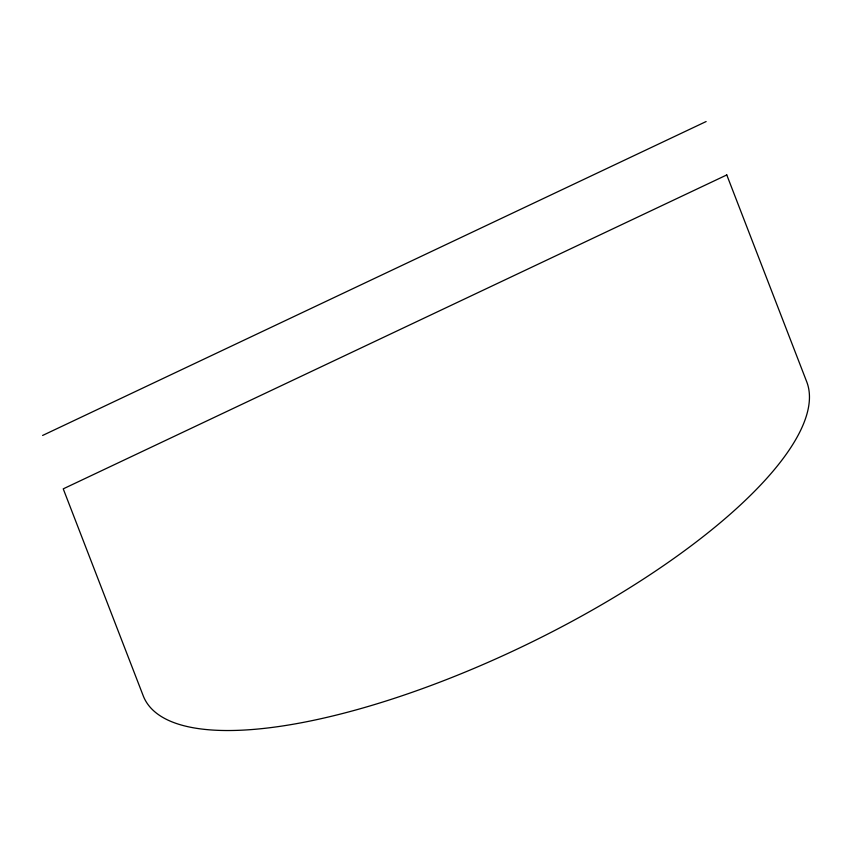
<?xml version="1.0" encoding="UTF-8"?>
<svg xmlns="http://www.w3.org/2000/svg" width="852" height="852" viewBox="0 0 852 852"><rect width="100%" height="100%" fill="white"/><g stroke="black" fill="none" stroke-linecap="round" stroke-linejoin="round"><path stroke-width="1.28" d="M42.6 435.457L706.138 121.538M726.777 174.937L63.24 488.856L143.2 695.754A367.137 117.714 -25.8 0 0 517.526 648.915A367.137 117.714 -25.8 0 0 806.737 381.834L726.777 174.937"/></g></svg>
